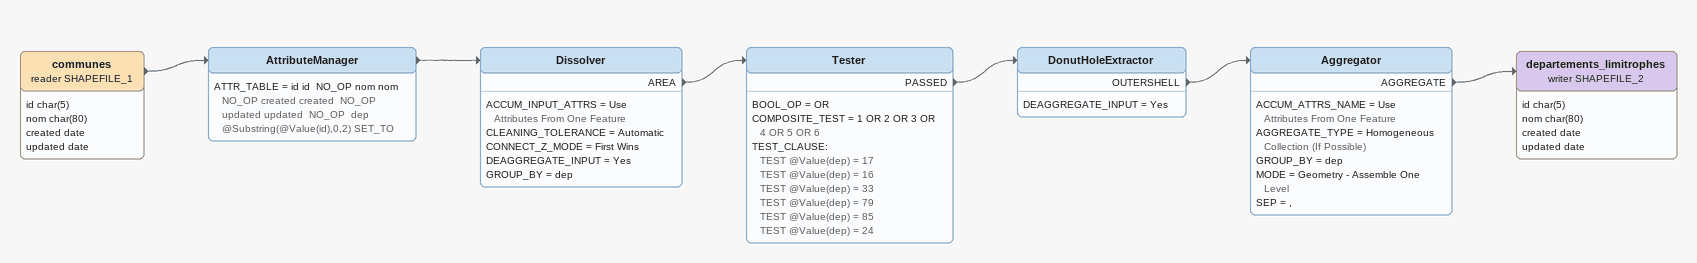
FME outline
communes (reader SHAPEFILE_1)
    attributes: id char(5), nom char(80), created date, updated date
    -> AttributeManager
AttributeManager
    ATTR_TABLE = id id  NO_OP nom nom  NO_OP created created  NO_OP updated updated  NO_OP  dep @Substring(@Value(id),0,2) SET_TO
    -> Dissolver
Dissolver
    ACCUM_INPUT_ATTRS = Use Attributes From One Feature
    CLEANING_TOLERANCE = Automatic
    CONNECT_Z_MODE = First Wins
    DEAGGREGATE_INPUT = Yes
    GROUP_BY = dep
    AREA -> Tester
Tester
    BOOL_OP = OR
    COMPOSITE_TEST = 1 OR 2 OR 3 OR 4 OR 5 OR 6
    TEST_CLAUSE:
      TEST @Value(dep) = 17
      TEST @Value(dep) = 16
      TEST @Value(dep) = 33
      TEST @Value(dep) = 79
      TEST @Value(dep) = 85
      TEST @Value(dep) = 24
    PASSED -> DonutHoleExtractor
DonutHoleExtractor
    DEAGGREGATE_INPUT = Yes
    OUTERSHELL -> Aggregator
Aggregator
    ACCUM_ATTRS_NAME = Use Attributes From One Feature
    AGGREGATE_TYPE = Homogeneous Collection (If Possible)
    GROUP_BY = dep
    MODE = Geometry - Assemble One Level
    SEP = ,
    AGGREGATE -> departements_limitrophes (writer SHAPEFILE_2)
departements_limitrophes (writer SHAPEFILE_2)
    attributes: id char(5), nom char(80), created date, updated date
